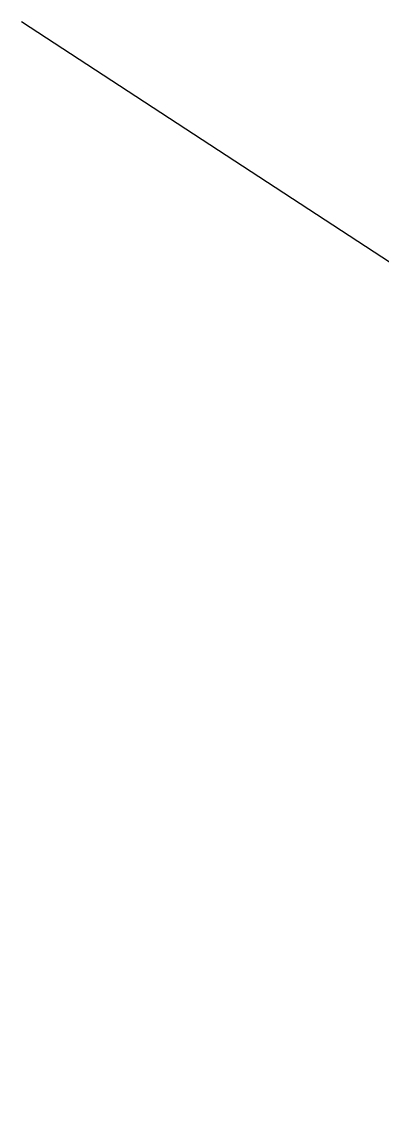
# Model space of a CAD drawing. Header units: millimetres. Extents: x 41756989 to 44740435, y 21258419 to 23626306.
# Drawn here: x 42512604 to 42539879, y 21892576 to 21974240 of the extents above; entities that cross this region are included whole.
import ezdxf

# ---------------------------------------------------------------- set-up
doc = ezdxf.new("R2010")
doc.units = ezdxf.units.MM

msp = doc.modelspace()

# ---------------------------------------------------------------- linework, layer by layer
msp.add_line((42512603.99044643, 21974240.32435343), (42768770.11367384, 21807114.07960406))

doc.saveas('drawing.dxf')
